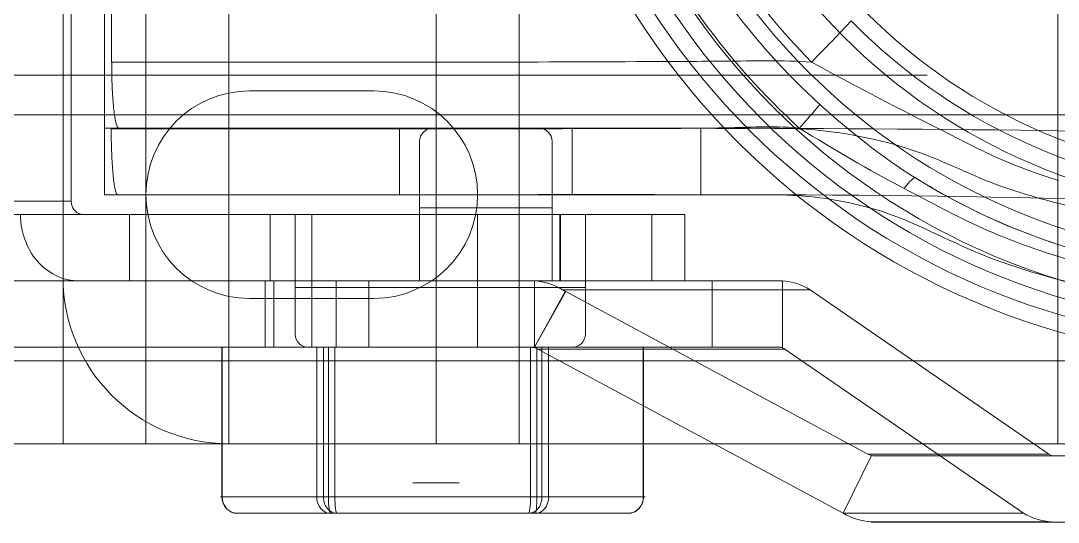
# Model space of a CAD drawing. Header units: inches. Extents: x -0.2 to 48, y -0.6 to 31.4.
# Drawn here: x 44.311 to 45.875, y -0.118 to 0.637 of the extents above; entities that cross this region are included whole.
import ezdxf

# ---------------------------------------------------------------- set-up
doc = ezdxf.new("R2010")
doc.units = ezdxf.units.IN
doc.header["$MEASUREMENT"] = 0
for name, color, linetype, true_color in [('1', 7, 'Continuous', 0xffffff), ('21', 7, 'Continuous', 0xffffff), ('46', 7, 'Continuous', 0xffffff)]:
    doc.layers.add(name, color=color, linetype=linetype, true_color=true_color)

# ---------------------------------------------------------------- blocks, each defined once
blk = doc.blocks.new('08ic1050_MODEL')
at = {"layer": '1', "color": 80, "linetype": 'Continuous', "lineweight": 18}
for p, q in [((47.875, 0.125, 0.125), (0.125, 0.125, 0.125)), ((47.875, 0.125, 1), (0.125, 0.125, 1)), ((48, 0, 1), (0, 0, 1)), ((48, 0), (0, 0))]:
    blk.add_line(p, q, dxfattribs=at)
blk = doc.blocks.new('08ic1051_am_MODEL')
at = {"layer": '21', "color": 2, "linetype": 'Continuous', "lineweight": 18}
blk.add_blockref('08ic1050_MODEL', (0, 0), dxfattribs=at)
blk.add_blockref('08ic1050_MODEL', (0, 0), dxfattribs=at)
blk = doc.blocks.new('cstr_plt_MODEL')
at = {"layer": '1', "color": 253, "linetype": 'Continuous', "lineweight": 18}
for p, q in [((-1.5625, 1.25, 0.1875), (1.5625, 1.25, 0.1875)), ((-1.5625, 1.25), (-1.5625, 1.25, 0.1875)), ((-1.5625, 1.25), (1.5625, 1.25)), ((-1.53125, 1.03125, 0.1875), (-1.34375, 1.03125, 0.1875)), ((-1.53125, 1.03125), (-1.34375, 1.03125)), ((-1.53125, 1.03125), (-1.53125, 1.03125, 0.1875)), ((-1.34375, 1.03125), (-1.34375, 1.03125, 0.1875)), ((-1.8125, -1, 0.1875), (-1.8125, 1, 0.1875)), ((-1.8125, 1, 0.1875), (-1.8125, 1)), ((-1.8125, -1), (-1.8125, 1)), ((-1.53125, 0.71875), (-1.53125, 0.71875, 0.1875)), ((-1.53125, 0.71875, 0.1875), (-1.34375, 0.71875, 0.1875)), ((-1.53125, 0.71875), (-1.34375, 0.71875)), ((-1.34375, 0.71875), (-1.34375, 0.71875, 0.1875))]:
    blk.add_line(p, q, dxfattribs=at)
at = {"layer": '1', "color": 253, "linetype": 'Continuous', "lineweight": 18, "extrusion": (0, 0, -1)}
blk.add_circle((0, 0, -0.1875), 0.61875, dxfattribs=at)
at = {"layer": '1', "color": 253, "linetype": 'Continuous', "lineweight": 18}
for centre, radius, start, end in [((-1.5625, 1, 0.1875), 0.25, 90, 180), ((-1.53125, 0.875, 0.1875), 0.15625, 90, 270), ((-1.53125, 0.875), 0.15625, 90, 270), ((-1.34375, 0.875, 0.1875), 0.15625, 270, 90), ((-1.34375, 0.875), 0.15625, 270, 90)]:
    blk.add_arc(centre, radius, start, end, dxfattribs=at)
at = {"layer": '1', "color": 253, "linetype": 'Continuous', "lineweight": 18, "extrusion": (0, 0, -1)}
blk.add_arc((1.5625, 1), 0.25, 0, 90, dxfattribs=at)
blk = doc.blocks.new('cstr_tp_rtnr_MODEL')
at = {"layer": '1', "color": 9, "linetype": 'Continuous', "lineweight": 18}
for centre, radius in [((0, 0, 0.025), 1.125), ((0, 0, 0.5625), 1.125), ((0, 0, 0.5625), 1.075), ((0, 0, 0.05), 1.05)]:
    blk.add_circle(centre, radius, dxfattribs=at)
at = {"layer": '1', "color": 9, "linetype": 'Continuous', "lineweight": 18, "extrusion": (0, 0, -1)}
for centre, radius in [((0, 0), 1.1), ((0, 0, -0.075), 1.075)]:
    blk.add_circle(centre, radius, dxfattribs=at)
blk = doc.blocks.new('brng_MODEL')
at = {"layer": '1', "color": 7, "linetype": 'Continuous', "lineweight": 18}
for centre, radius in [((0, 0, 0.05), 0.9), ((0, 0, 0.5), 0.85)]:
    blk.add_circle(centre, radius, dxfattribs=at)
at = {"layer": '1', "color": 7, "linetype": 'Continuous', "lineweight": 18, "extrusion": (0, 0, -1)}
for centre, radius in [((0, 0, -0.45), 0.9), ((0, 0), 0.85)]:
    blk.add_circle(centre, radius, dxfattribs=at)
blk = doc.blocks.new('wheel_MODEL')
at = {"layer": '1', "color": 80, "linetype": 'Continuous', "lineweight": 18, "extrusion": (0, -1, 0)}
for centre, radius in [((0, 0, -0.75), 1.15), ((0, 0, -0.75), 0.8559), ((0, 0, -0.75), 0.625), ((0, 0, -0.69), 0.7404)]:
    blk.add_circle(centre, radius, dxfattribs=at)
at = {"layer": '1', "color": 80, "linetype": 'Continuous', "lineweight": 18, "extrusion": (0, 1, 0)}
blk.add_circle((0, 0, 0.75), 0.1875, dxfattribs=at)
blk = doc.blocks.new('axel_MODEL')
at = {"layer": '1', "color": 9, "linetype": 'Continuous', "lineweight": 18}
for p, q in [((-0.2996, 0.5, 0.0035), (-0.1593, 0.5, 0.2679)), ((-0.1497, 0.5, -0.2562), (-0.2996, 0.5, 0.0035)), ((-0.1593, 0.5, 0.2679), (0.1394, 0.5, 0.2679)), ((0.1491, 0.5, -0.2562), (-0.1497, 0.5, -0.2562)), ((0.1394, 0.5, 0.2679), (0.2894, 0.5, 0.0082)), ((0.2894, 0.5, 0.0082), (0.1491, 0.5, -0.2562)), ((-0.18, 0.475, 0.2823), (-0.323, 0.475, 0.0128)), ((-0.323, 0.475, 0.0128), (-0.323, 0.25, 0.0128)), ((-0.3227, 0.475, -0.0066), (-0.1699, 0.475, -0.2712)), ((-0.3227, 0.25, -0.0066), (-0.3227, 0.475, -0.0066)), ((-0.18, 0.25, 0.2823), (-0.18, 0.475, 0.2823)), ((-0.1699, 0.475, -0.2712), (-0.1699, 0.25, -0.2712)), ((-0.1623, 0.475, 0.2929), (-0.1623, 0.25, 0.2929)), ((0.1423, 0.475, 0.2929), (-0.1623, 0.475, 0.2929)), ((-0.1526, 0.25, -0.2812), (-0.1526, 0.475, -0.2812)), ((-0.1526, 0.475, -0.2812), (0.1521, 0.475, -0.2812)), ((0.1423, 0.25, 0.2929), (0.1423, 0.475, 0.2929)), ((0.1521, 0.475, -0.2812), (0.1521, 0.25, -0.2812)), ((0.3124, 0.475, 0.0183), (0.1596, 0.475, 0.2829)), ((0.1596, 0.475, 0.2829), (0.1596, 0.25, 0.2829)), ((0.1697, 0.475, -0.2706), (0.3127, 0.475, -0.0011)), ((0.1697, 0.25, -0.2706), (0.1697, 0.475, -0.2706)), ((0.3124, 0.25, 0.0183), (0.3124, 0.475, 0.0183)), ((0.3127, 0.475, -0.0011), (0.3127, 0.25, -0.0011)), ((-0.18, 0.25, 0.2823), (-0.323, 0.25, 0.0128)), ((-0.3227, 0.25, -0.0066), (-0.1699, 0.25, -0.2712)), ((0.1423, 0.25, 0.2929), (-0.1623, 0.25, 0.2929)), ((-0.1526, 0.25, -0.2812), (0.1521, 0.25, -0.2812)), ((0.3124, 0.25, 0.0183), (0.1596, 0.25, 0.2829)), ((0.1697, 0.25, -0.2706), (0.3127, 0.25, -0.0011))]:
    blk.add_line(p, q, dxfattribs=at)
at = {"layer": '1', "color": 9, "linetype": 'Continuous', "lineweight": 18, "extrusion": (0, -1, 0)}
for centre, radius in [((0, 0, -0.5), 0.075), ((0, 0, -0.454), 0.035)]:
    blk.add_circle(centre, radius, dxfattribs=at)
at = {"layer": '1', "color": 9, "linetype": 'Continuous', "lineweight": 18, "extrusion": (0, 1, 0)}
blk.add_circle((0, 0, 0.25), 0.1875, dxfattribs=at)
at = {"layer": '1', "color": 9, "linetype": 'Continuous', "lineweight": 18, "extrusion": (0, -1, 0)}
for centre, start, end in [((-0.3053, 0.0034, -0.475), 152.0498, 210), ((-0.1623, 0.2729, -0.475), 90, 152.0498), ((-0.1526, -0.2612, -0.475), 210, 270), ((0.1423, 0.2729, -0.475), 30, 90), ((0.1521, -0.2612, -0.475), 270, 332.0498), ((0.2951, 0.0083, -0.475), 332.0498, 30), ((-0.3053, 0.0034, -0.25), 152.0498, 210), ((-0.1623, 0.2729, -0.25), 90, 152.0498), ((-0.1526, -0.2612, -0.25), 210, 270), ((0.1423, 0.2729, -0.25), 30, 90), ((0.1521, -0.2612, -0.25), 270, 332.0498), ((0.2951, 0.0083, -0.25), 332.0498, 30)]:
    blk.add_arc(centre, 0.02, start, end, dxfattribs=at)
at = {"layer": '1', "color": 9, "linetype": 'Continuous', "lineweight": 18, "extrusion": (0.36862, 0, 0.92958)}
blk.add_ellipse((-0.2996, 0.475, 0.0035), major_axis=(-0.0234, 0, 0.0093), ratio=0.993923, start_param=4.712389, end_param=6.283185, dxfattribs=at)
at = {"layer": '1', "color": 9, "linetype": 'Continuous', "lineweight": 18, "extrusion": (0.401634, 0, -0.9158)}
blk.add_ellipse((-0.2996, 0.475, 0.0035), major_axis=(-0.023, 0, -0.0101), ratio=0.993923, start_param=0, end_param=1.570796, dxfattribs=at)
at = {"layer": '1', "color": 9, "linetype": 'Continuous', "lineweight": 18, "extrusion": (-0.570848, 0, -0.821056)}
blk.add_ellipse((-0.1593, 0.475, 0.2679), major_axis=(-0.0207, 0, 0.0144), ratio=0.992843, start_param=0, end_param=1.570796, dxfattribs=at)
at = {"layer": '1', "color": 9, "linetype": 'Continuous', "lineweight": 18, "extrusion": (-0.59604, 0, 0.802955)}
blk.add_ellipse((-0.1497, 0.475, -0.2562), major_axis=(0.0202, 0, 0.015), ratio=0.993399, start_param=1.570796, end_param=3.141593, dxfattribs=at)
at = {"layer": '1', "color": 9, "linetype": 'Continuous', "lineweight": 18, "extrusion": (0.992843, 0, 0.11943)}
blk.add_ellipse((-0.1593, 0.475, 0.2679), major_axis=(-0.003, 0, 0.025), ratio=0.992843, start_param=4.712389, end_param=6.283185, dxfattribs=at)
at = {"layer": '1', "color": 9, "linetype": 'Continuous', "lineweight": 18, "extrusion": (0.993399, 0, -0.114708)}
blk.add_ellipse((-0.1497, 0.475, -0.2562), major_axis=(0.0029, 0, 0.025), ratio=0.993399, start_param=3.141593, end_param=4.712389, dxfattribs=at)
at = {"layer": '1', "color": 9, "linetype": 'Continuous', "lineweight": 18, "extrusion": (0.59604, 0, -0.802955)}
blk.add_ellipse((0.1394, 0.475, 0.2679), major_axis=(0.0202, 0, 0.015), ratio=0.993399, start_param=4.712389, end_param=6.283185, dxfattribs=at)
at = {"layer": '1', "color": 9, "linetype": 'Continuous', "lineweight": 18, "extrusion": (-0.993399, 0, 0.114708)}
blk.add_ellipse((0.1394, 0.475, 0.2679), major_axis=(0.0029, 0, 0.025), ratio=0.993399, start_param=0, end_param=1.570796, dxfattribs=at)
at = {"layer": '1', "color": 9, "linetype": 'Continuous', "lineweight": 18, "extrusion": (0.570848, 0, 0.821056)}
blk.add_ellipse((0.1491, 0.475, -0.2562), major_axis=(-0.0207, 0, 0.0144), ratio=0.992843, start_param=3.141593, end_param=4.712389, dxfattribs=at)
at = {"layer": '1', "color": 9, "linetype": 'Continuous', "lineweight": 18, "extrusion": (-0.992843, 0, -0.11943)}
blk.add_ellipse((0.1491, 0.475, -0.2562), major_axis=(-0.003, 0, 0.025), ratio=0.992843, start_param=1.570796, end_param=3.141593, dxfattribs=at)
at = {"layer": '1', "color": 9, "linetype": 'Continuous', "lineweight": 18, "extrusion": (-0.36862, 0, -0.92958)}
blk.add_ellipse((0.2894, 0.475, 0.0082), major_axis=(-0.0234, 0, 0.0093), ratio=0.993923, start_param=1.570796, end_param=3.141593, dxfattribs=at)
at = {"layer": '1', "color": 9, "linetype": 'Continuous', "lineweight": 18, "extrusion": (-0.401634, 0, 0.9158)}
blk.add_ellipse((0.2894, 0.475, 0.0082), major_axis=(-0.023, 0, -0.0101), ratio=0.993923, start_param=3.141593, end_param=4.712389, dxfattribs=at)
blk = doc.blocks.new('brk_lvr_MODEL')
at = {"layer": '1', "color": 253, "linetype": 'Continuous', "lineweight": 18}
for p, q in [((-0.4, 0, -0.34375), (-0.4, 0, 0.34375)), ((-0.4, 0, 0.34375), (-0.188195, 0, 0.476561)), ((-0.4, -0.000129, -0.34375), (-0.4, 0, -0.34375)), ((-0.188195, 0, -0.476561), (-0.4, 0, -0.34375)), ((-0.4, -0.000129, 0.34375), (-0.4, 0, 0.34375)), ((-0.188195, -0.1, 0.476561), (-0.188195, 0, 0.476561)), ((-0.188195, -0.1, -0.476561), (-0.188195, 0, -0.476561)), ((0.462836, -0.1, 0.438585), (0.462836, 0, 0.438585)), ((0.462836, 0, 0.438585), (0.536529, 0, 0.379406)), ((0.536529, -0.1, 0.379406), (0.536529, 0, 0.379406)), ((0.549051, 0, 0.375), (0.549051, -0.1, 0.375)), ((0.549051, 0, 0.375), (1.125, 0, 0.375)), ((-0.878372, -0.260718, 0.34375), (-0.45, -0.013397, 0.34375)), ((-0.45, -0.013397, -0.34375), (-0.454827, -0.016185, -0.34166)), ((-0.45, -0.013397, -0.34375), (-0.449936, -0.013509, -0.34375)), ((-0.45, -0.013397, 0.34375), (-0.45, -0.013397, -0.34375)), ((-0.45, -0.013397, 0.34375), (-0.449936, -0.013509, 0.34375)), ((-0.449936, -0.013509, -0.34375), (-0.449936, -0.013509, 0.34375)), ((-0.4, -0.1, -0.34375), (-0.4, -0.000129, -0.34375)), ((-0.4, -0.000129, 0.34375), (-0.4, -0.000129, -0.34375)), ((-0.4, -0.100731, 0.34375), (-0.4, -0.000129, 0.34375)), ((-0.454827, -0.016185, -0.34166), (-0.878372, -0.260718, -0.15826)), ((-0.454827, -0.016185, -0.34375), (-0.4, -0.1, -0.34375)), ((-0.454827, -0.016185, -0.34375), (-0.454827, -0.016185, -0.34166)), ((-0.4, -0.1, -0.34375), (-0.454827, -0.016185, -0.34166)), ((-0.833013, -0.35, 0.34375), (-0.404641, -0.102679, 0.34375)), ((-0.404641, -0.102679, -0.34174), (-0.833013, -0.35, -0.15625)), ((-0.404641, -0.102679, -0.34174), (-0.404641, -0.102679, 0.34375)), ((-0.4, -0.1, -0.34375), (-0.400555, -0.100894, -0.343402)), ((-0.188195, -0.1, -0.476561), (-0.394641, -0.1, -0.34711)), ((-0.394641, -0.1, 0.34711), (-0.188195, -0.1, 0.476561)), ((-0.394641, -0.1, 0.34711), (-0.394641, -0.1, -0.34711)), ((0.462836, -0.1, 0.438585), (0.536529, -0.1, 0.379406)), ((0.549051, -0.1, 0.375), (1.125, -0.1, 0.375)), ((-0.888372, -0.263397, -0.15625), (-1.633013, -0.263397, -0.15625)), ((-1.008013, -0.263397, 0.34375), (-0.888372, -0.263397, 0.34375)), ((-0.888372, -0.263397, 0.34375), (-0.888372, -0.263397, -0.15625)), ((-0.883378, -0.262764, -0.15625), (-0.833013, -0.35, -0.15625)), ((-0.878372, -0.260718, -0.15826), (-0.878372, -0.260718, 0.34375)), ((-0.833013, -0.35, -0.15625), (-0.833013, -0.35, 0.34375)), ((-0.883013, -0.363397, -0.15625), (-1.633013, -0.363397, -0.15625)), ((-1.008013, -0.363397, 0.34375), (-0.883013, -0.363397, 0.34375)), ((-0.883013, -0.363397, 0.34375), (-0.883013, -0.36305, 0.34375)), ((-0.883013, -0.36305, -0.15625), (-0.883013, -0.36305, 0.34375)), ((-0.883013, -0.363397, -0.15625), (-0.883013, -0.36305, -0.15625)), ((-0.883013, -0.363397, 0.34375), (-0.883013, -0.363397, -0.15625))]:
    blk.add_line(p, q, dxfattribs=at)
at = {"layer": '1', "color": 253, "linetype": 'Continuous', "lineweight": 18, "extrusion": (0, -1, 0)}
for centre in [(0, 0), (0, 0, 0.1)]:
    blk.add_circle(centre, 0.1875, dxfattribs=at)
at = {"layer": '1', "color": 253, "linetype": 'Continuous', "lineweight": 18, "extrusion": (0, 1, 0)}
for centre, radius, start, end in [((-0.110629, 0), 0.5625, 218.042126, 302.089502), ((-0.110629, 0), 0.5625, 57.910498, 128.766254), ((-0.110629, 0, -0.1), 0.5625, 57.910498, 128.766254), ((-0.110629, 0, -0.1), 0.5625, 218.042126, 302.089502), ((-0.549051, 0.395, -0.1), 0.02, 270, 308.766254)]:
    blk.add_arc(centre, radius, start, end, dxfattribs=at)
at = {"layer": '1', "color": 253, "linetype": 'Continuous', "lineweight": 18, "extrusion": (0, -1, 0)}
blk.add_arc((0.549051, 0.395), 0.02, 231.233746, 270, dxfattribs=at)
at = {"layer": '1', "color": 253, "linetype": 'Continuous', "lineweight": 18}
for centre, radius, start, end in [((-0.394426, -0.120804, -0.34375), 0.120804, 117.355233, 120), ((-0.394426, -0.120804, 0.34375), 0.120804, 92.644767, 117.355233), ((-0.394426, -0.120804, -0.34375), 0.120804, 92.644767, 117.355233), ((-0.888372, -0.243397, -0.15625), 0.02, 270, 284.457732), ((-0.892888, -0.222902, 0.34375), 0.140495, 274.030652, 295.224998), ((-0.892888, -0.222902, -0.15625), 0.140495, 274.030652, 295.224998)]:
    blk.add_arc(centre, radius, start, end, dxfattribs=at)
at = {"layer": '1', "color": 253, "linetype": 'Continuous', "lineweight": 18, "extrusion": (0, 0, -1)}
for centre, start, end in [((0.394641, -0.12, -0.34375), 60, 74.457732), ((0.888372, -0.243397, -0.34375), 240, 270)]:
    blk.add_arc(centre, 0.02, start, end, dxfattribs=at)
at = {"layer": '1', "color": 253, "linetype": 'Continuous', "lineweight": 18, "extrusion": (-0.304082, -0.175562, -0.936329)}
blk.add_ellipse((-0.394426, -0.120804, -0.34166), major_axis=(-0.104619, -0.060402, 0.045301), ratio=0.936329, start_param=1.57079633, end_param=1.61695622, dxfattribs=at)
at = {"layer": '1', "color": 253, "linetype": 'Continuous', "lineweight": 18, "extrusion": (0.304082, 0.175562, 0.936329)}
for centre, start_param, end_param in [((-0.394641, -0.12, -0.34174), 4.48896219, 4.71238898), ((-0.888372, -0.243397, -0.15826), 1.29953257, 1.57079633)]:
    blk.add_ellipse(centre, major_axis=(-0.017321, -0.01, 0.0075), ratio=0.936329, start_param=start_param, end_param=end_param, dxfattribs=at)
at = {"layer": '1', "color": 253, "linetype": 'Continuous', "lineweight": 18, "extrusion": (0.531243, 0, 0.847219)}
blk.add_ellipse((-0.394641, -0.12, -0.34711), major_axis=(-0.02, 0, 0.012541), ratio=0.847219, start_param=4.71238898, end_param=5.01256096, dxfattribs=at)
at = {"layer": '1', "color": 253, "linetype": 'Continuous', "lineweight": 18, "extrusion": (0.531243, 0, -0.847219)}
blk.add_ellipse((-0.394641, -0.12, 0.34711), major_axis=(0.02, 0, 0.012541), ratio=0.847219, start_param=4.44112523, end_param=4.71238898, dxfattribs=at)
blk = doc.blocks.new('brk_MODEL')
at = {"layer": '1', "color": 254, "linetype": 'Continuous', "lineweight": 18}
for p, q in [((0.205, 0.1, -0.6), (-0.1925, 0.1, -0.6)), ((0.205, 0.1, -0.5), (-0.1925, 0.1, -0.5)), ((-0.1925, 0.1, -0.6), (-0.1925, 0.1, -0.5)), ((0.0625, 0.1, 0.625), (-0.1875, 0.1, 0.625)), ((-0.1875, 0.1, 0.625), (-0.1875, 0, 0.625)), ((0.0625, 0.1, 0.625), (0.0625, 0, 0.625)), ((0.205, 0.1, -0.5), (0.205, 0.1, -0.6)), ((-0.2125, 0.08, -0.5), (-0.2125, 0.08, -0.6)), ((-0.2125, 0.08, -0.6), (-0.2125, 0, -0.6)), ((-0.2125, 0.08, -0.5), (-0.2125, 0.01, -0.5)), ((0.225, 0.08, -0.6), (0.225, 0.08, -0.5)), ((0.225, 0, -0.6), (0.225, 0.08, -0.6)), ((0.225, 0.01, -0.5), (0.225, 0.08, -0.5)), ((-0.5625, 0, 0.125), (-0.5625, 0, -0.4)), ((-0.5625, 0, -0.4), (-0.5625, -0.1, -0.4)), ((-0.5625, -0.1, 0.125), (-0.5625, 0, 0.125)), ((-0.25, 0, 1.25), (-0.5384, 0, 1.4927)), ((-0.4625, -0.1, -0.5), (-0.4625, 0, -0.5)), ((-0.4625, 0, -0.5), (-0.2125, 0, -0.5)), ((-0.25, -0.1, 1.25), (-0.25, 0, 1.25)), ((-0.025, 0, 1.25), (-0.25, 0, 1.25)), ((-0.2125, 0.01, -0.5), (0.225, 0.01, -0.5)), ((-0.2125, 0, -0.49), (-0.2125, 0, -0.5)), ((0.225, 0, -0.6), (-0.2125, 0, -0.6)), ((-0.2125, 0, -0.5), (-0.2125, -0.1, -0.5)), ((0.225, 0, -0.49), (-0.2125, 0, -0.49)), ((-0.1875, 0, 0.375), (-0.1875, 0)), ((0.0625, 0, 0.876), (-0.1875, 0, 0.876)), ((-0.1875, 0, 0.625), (0.0625, 0, 0.625)), ((-0.1875, -0.1, 0.876), (-0.1875, 0, 0.876)), ((-0.1875, -0.1, 0.875), (-0.1875, 0, 0.875)), ((-0.1875, -0.1, 0.375), (-0.1875, 0, 0.375)), ((-0.1875, -0.1), (-0.1875, 0)), ((0.0625, 0, 0.875), (-0.1875, 0, 0.875)), ((-0.1875, -0.1, 0.625), (-0.1875, 0, 0.625)), ((-0.1875, 0, 0.875), (-0.1875, 0, 0.625)), ((0.0625, 0, 0.625), (-0.1875, 0, 0.625)), ((-0.025, -0.1, 1.25), (-0.025, 0, 1.25)), ((-0.025, 0, 1.25), (0.175, 0, 1.25)), ((0.0625, -0.1, 0.875), (0.0625, 0, 0.875)), ((0.0625, -0.1, 0.876), (0.0625, 0, 0.876)), ((0.0625, -0.1, 0.625), (0.0625, 0, 0.625)), ((0.0625, 0, 0.625), (0.0625, 0, 0.875)), ((0.175, 0, 1.25), (0.175, -0.1, 1.25)), ((0.325, 0, 1.25), (0.175, 0, 1.25)), ((0.1863, -0.1, 0.3756), (0.1863, 0, 0.3756)), ((0.1875, 0, 0.0006), (0.1863, 0, 0.3756)), ((0.1875, -0.1, 0.0006), (0.1875, 0, 0.0006)), ((0.225, -0.1, -0.5), (0.225, 0, -0.5)), ((0.225, 0, -0.5), (0.375, 0, -0.5)), ((0.225, 0, -0.5), (0.225, 0, -0.49)), ((0.325, -0.1, 1.25), (0.325, 0, 1.25)), ((0.375, 0, -0.5), (0.375, 0, 1.2)), ((0.375, -0.1, -0.5), (0.375, 0, -0.5)), ((0.375, 0, 1.2), (0.375, -0.1, 1.2)), ((-0.5625, -0.1, 0.125), (-0.5625, -0.1, -0.4)), ((-0.25, -0.1, 1.25), (-0.5323, -0.1, 1.4876)), ((-0.4625, -0.1, -0.5), (-0.2125, -0.1, -0.5)), ((-0.025, -0.1, 1.25), (-0.25, -0.1, 1.25)), ((-0.2125, -0.1, -0.5), (0.225, -0.1, -0.5)), ((0.0625, -0.1, 0.875), (-0.1875, -0.1, 0.875)), ((-0.1875, -0.1, 0.875), (-0.1875, -0.1, 0.625)), ((0.0625, -0.1, 0.876), (-0.1875, -0.1, 0.876)), ((-0.1875, -0.1, 0.375), (-0.1875, -0.1)), ((-0.1875, -0.1, 0.625), (0.0625, -0.1, 0.625)), ((-0.025, -0.1, 1.24), (-0.025, -0.1, 1.25)), ((0.175, -0.1, 1.35), (-0.025, -0.1, 1.35)), ((-0.025, -0.21, 1.35), (-0.025, -0.1, 1.35)), ((0.175, -0.1, 1.24), (-0.025, -0.1, 1.24)), ((0.0625, -0.1, 0.625), (0.0625, -0.1, 0.875)), ((0.175, -0.1, 1.35), (0.175, -0.21, 1.35)), ((0.325, -0.1, 1.25), (0.175, -0.1, 1.25)), ((0.175, -0.1, 1.25), (0.175, -0.1, 1.24)), ((0.1875, -0.1, 0.0006), (0.1863, -0.1, 0.3756)), ((0.225, -0.1, -0.5), (0.375, -0.1, -0.5)), ((0.375, -0.1, -0.5), (0.375, -0.1, 1.2)), ((-0.55, -1.275, 1.5025), (-0.55, -0.12, 1.5025)), ((-0.025, -0.21, 1.25), (-0.025, -0.11, 1.25)), ((-0.025, -0.11, 1.25), (0.175, -0.11, 1.25)), ((0.175, -0.11, 1.25), (0.175, -0.21, 1.25)), ((-0.025, -0.21, 1.25), (-0.025, -0.21, 1.35)), ((0.175, -0.21, 1.35), (0.175, -0.21, 1.25)), ((-0.005, -0.23, 1.35), (-0.005, -0.23, 1.25)), ((0.155, -0.23, 1.35), (-0.005, -0.23, 1.35)), ((0.155, -0.23, 1.25), (-0.005, -0.23, 1.25)), ((0.155, -0.23, 1.25), (0.155, -0.23, 1.35))]:
    blk.add_line(p, q, dxfattribs=at)
at = {"layer": '1', "color": 254, "linetype": 'Continuous', "lineweight": 18, "extrusion": (0, 0, -1)}
for centre, start, end in [((0.1925, 0.08, 0.6), 0, 90), ((-0.205, 0.08, 0.6), 90, 180), ((0.005, -0.21, -1.25), 270, 0), ((-0.155, -0.21, -1.25), 180, 270)]:
    blk.add_arc(centre, 0.02, start, end, dxfattribs=at)
at = {"layer": '1', "color": 254, "linetype": 'Continuous', "lineweight": 18}
for centre, start, end in [((-0.1925, 0.08, -0.5), 90, 180), ((0.205, 0.08, -0.5), 0, 90), ((-0.005, -0.21, 1.35), 180, 270), ((0.155, -0.21, 1.35), 270, 0)]:
    blk.add_arc(centre, 0.02, start, end, dxfattribs=at)
at = {"layer": '1', "color": 254, "linetype": 'Continuous', "lineweight": 18, "extrusion": (-1, 0, 0)}
for centre, radius, start, end in [((0.265, 0.625, 0.1875), 0.365, 136.5547, 180), ((0.265, 0.625, -0.0625), 0.365, 136.5547, 180), ((0, -0.5, 0.2125), 0.1, 270, 0), ((0.1, 1.25, 0.025), 0.1, 90, 180), ((-0.01, -0.49, -0.225), 0.01, 270, 0), ((0.11, 1.24, -0.175), 0.01, 90, 180)]:
    blk.add_arc(centre, radius, start, end, dxfattribs=at)
at = {"layer": '1', "color": 254, "linetype": 'Continuous', "lineweight": 18, "extrusion": (0, 1, 0)}
for centre, radius, start, end in [((0.0128, -0.0185), 1.6, 44.8793, 70.8208), ((1.6861, 0.125), 1.1236, 118.6988, 180), ((0.4625, -0.4), 0.1, 270, 0), ((-0.325, 1.2), 0.05, 90, 180), ((1.6861, 0.125, -0.1), 1.1236, 119.553, 180), ((0, 0, -0.12), 1.6, 44.0486, 69.8945)]:
    blk.add_arc(centre, radius, start, end, dxfattribs=at)
at = {"layer": '1', "color": 254, "linetype": 'Continuous', "lineweight": 18, "extrusion": (1, 0, 0)}
for centre, radius, start, end in [((0.01, -0.49, -0.2125), 0.01, 180, 270), ((-0.1, 1.25, 0.175), 0.1, 0, 90), ((-0.365, 0.625, -0.1875), 0.365, 0, 43.4453), ((-0.365, 0.625, 0.0625), 0.365, 0, 43.4453), ((0, -0.5, 0.225), 0.1, 180, 270), ((-0.11, 1.24, -0.025), 0.01, 0, 90)]:
    blk.add_arc(centre, radius, start, end, dxfattribs=at)
at = {"layer": '1', "color": 254, "linetype": 'Continuous', "lineweight": 18, "extrusion": (0, -1, 0)}
for centre, radius, start, end in [((0, 0), 0.1875, 180, 0.1875), ((-0.0006, 0.375), 0.1869, 0.1875, 180), ((0, 0, 0.1), 1.58, 109.6891, 135.7566), ((-0.4625, -0.4, 0.1), 0.1, 180, 270), ((-0.0006, 0.375, 0.1), 0.1869, 0.1875, 180), ((0, 0, 0.1), 0.1875, 180, 0.1875), ((0.325, 1.2, 0.1), 0.05, 360, 90)]:
    blk.add_arc(centre, radius, start, end, dxfattribs=at)
at = {"layer": '1', "color": 254, "linetype": 'Continuous', "lineweight": 18, "extrusion": (0.643936, -2.76697e-15, 0.765079)}
blk.add_open_spline([(-0.5384, 0, 1.4927), (-0.5602, 0, 1.5111), (-0.5817, -0.0089, 1.5292), (-0.6152, -0.0443, 1.5574), (-0.6265, -0.0713, 1.5669), (-0.6265, -0.1, 1.5669)], degree=3, knots=[0, 0, 0, 0, 0.5, 0.5, 1, 1, 1, 1], dxfattribs=at)
at = {"layer": '1', "color": 254, "linetype": 'Continuous', "lineweight": 18, "extrusion": (0.643936, 3.33684e-14, 0.765079)}
blk.add_open_spline([(-0.55, -0.12, 1.5025), (-0.55, -0.118, 1.5025), (-0.5497, -0.1159, 1.5023), (-0.5487, -0.1121, 1.5014), (-0.5479, -0.1103, 1.5007), (-0.5459, -0.1071, 1.4991), (-0.5447, -0.1056, 1.4981), (-0.5419, -0.103, 1.4957), (-0.5402, -0.102, 1.4943), (-0.5365, -0.1004, 1.4911), (-0.5344, -0.1, 1.4894), (-0.5323, -0.1, 1.4876)], degree=3, knots=[0, 0, 0, 0, 0.179833, 0.179833, 0.359031, 0.359031, 0.547325, 0.547325, 0.759557, 0.759557, 1, 1, 1, 1], dxfattribs=at)
blk = doc.blocks.new('swvl_MODEL')
at = {"layer": '1', "color": 251, "linetype": 'Continuous', "lineweight": 18}
for p, q in [((-1.305, 0.875, -0.818), (-1.305, 0.775, -0.818)), ((-1.305, 0.875, -0.418), (-1.305, 0.775, -0.418)), ((-1.045, 0.875, -0.418), (-1.045, 0.775, -0.418)), ((-1.045, 0.875, -0.818), (-1.045, 0.775, -0.818))]:
    blk.add_line(p, q, dxfattribs=at)
blk.add_circle((0, 0, -0.1), 0.975, dxfattribs=at)
at = {"layer": '1', "color": 251, "linetype": 'Continuous', "lineweight": 18, "extrusion": (0, 0, -1)}
blk.add_arc((0, 0, 0.125), 1, 58.1659, 301.8341, dxfattribs=at)
at = {"layer": '1', "color": 251, "linetype": 'Continuous', "lineweight": 18, "extrusion": (-0.841311, -0.522328, 0.139176)}
blk.add_arc((-1.05, -0.1238, -0.0174), 0.05, 303.3539, 0, dxfattribs=at)
at = {"layer": '1', "color": 251, "linetype": 'Continuous', "lineweight": 18}
blk.add_arc((0, 0, -0.2), 0.875, 109.6517, 135.5159, dxfattribs=at)
at = {"layer": '1', "color": 251, "linetype": 'Continuous', "lineweight": 18, "extrusion": (-0.744595, -0.667252, -0.018789)}
blk.add_arc((-1.0455, -0.0994, 0.0089), 0.05, 269.8808, 340.1988, dxfattribs=at)
at = {"layer": '1', "color": 251, "linetype": 'Continuous', "lineweight": 18, "extrusion": (-0.711204, -0.702472, -0.02688)}
blk.add_arc((-0.962, -0.1504, 0.0187), 0.1, 270.364, 330.5407, dxfattribs=at)
at = {"layer": '1', "color": 251, "linetype": 'Continuous', "lineweight": 18}
for points, knots in [([(0.4204, 0.9213, -0.2806), (0.2501, 1.0066, -0.2795), (0.0592, 1.046, -0.2753), (-0.2233, 1.0261, -0.2647), (-0.3139, 1.0065, -0.2609), (-0.445, 0.9593, -0.2551), (-0.4871, 0.9381, -0.2532), (-0.5725, 0.8994, -0.251), (-0.6175, 0.8876, -0.2497), (-0.7065, 0.8739, -0.2494), (-0.7512, 0.8752, -0.2507), (-0.8403, 0.875, -0.2572), (-0.8848, 0.875, -0.2609), (-1.0184, 0.8749, -0.2714), (-1.1074, 0.875, -0.2788), (-1.3744, 0.875, -0.302), (-1.5524, 0.875, -0.3171), (-1.7301, 0.875, -0.3361)], [0, 0, 0, 0, 0.25, 0.25, 0.375, 0.375, 0.4375, 0.4375, 0.5, 0.5, 0.5625, 0.5625, 0.625, 0.625, 0.75, 0.75, 1, 1, 1, 1]), ([(-0.5443, 0.8656, -0.1664), (-0.5049, 0.8861, -0.1703), (-0.4658, 0.9079, -0.17), (-0.3844, 0.9439, -0.1723), (-0.3423, 0.9593, -0.1735), (-0.213, 0.9971, -0.1775), (-0.1252, 1.0103, -0.1805), (0.1431, 1.0155, -0.1892), (0.3212, 0.9714, -0.1953), (0.4787, 0.8845, -0.1983)], [0, 0, 0, 0, 0.125, 0.125, 0.25, 0.25, 0.5, 0.5, 1, 1, 1, 1]), ([(0.4947, 0.8691, -0.1757), (0.3378, 0.9584, -0.1704), (0.1594, 1.0034, -0.16), (-0.1099, 0.998, -0.1462), (-0.1977, 0.9843, -0.1417), (-0.3267, 0.9462, -0.1358), (-0.3691, 0.9305, -0.134), (-0.4505, 0.8939, -0.1306), (-0.49, 0.8728, -0.1315), (-0.5275, 0.8496, -0.125)], [0, 0, 0, 0, 0.5, 0.5, 0.75, 0.75, 0.875, 0.875, 1, 1, 1, 1]), ([(-1.7284, 0.775, -0.4358), (-1.4526, 0.775, -0.4062), (-1.1762, 0.7749, -0.3828), (-0.865, 0.775, -0.36), (-0.8305, 0.7751, -0.3574), (-0.7612, 0.7752, -0.3535), (-0.7264, 0.774, -0.3519), (-0.6239, 0.7815, -0.3491), (-0.557, 0.7958, -0.3505), (-0.4602, 0.8362, -0.3526), (-0.4284, 0.8518, -0.3543), (-0.363, 0.8745, -0.3575), (-0.3298, 0.884, -0.3591), (-0.2291, 0.9067, -0.3638), (-0.1601, 0.9138, -0.367), (-0.0892, 0.9127, -0.3697)], [0, 0, 0, 0, 0.5, 0.5, 0.5625, 0.5625, 0.625, 0.625, 0.75, 0.75, 0.8125, 0.8125, 0.875, 0.875, 1, 1, 1, 1]), ([(-1.75, 0.875, -0.3379), (-1.75, 0.875, -0.3266), (-1.75, 0.8731, -0.3152), (-1.75, 0.8656, -0.2939), (-1.75, 0.86, -0.2838), (-1.75, 0.8459, -0.2662), (-1.75, 0.8373, -0.2585), (-1.75, 0.8182, -0.2466), (-1.75, 0.8075, -0.2423), (-1.75, 0.7895, -0.2383), (-1.75, 0.7822, -0.2375), (-1.75, 0.775, -0.2375)], [0, 0, 0, 0, 0.215964, 0.215964, 0.431951, 0.431951, 0.647567, 0.647567, 0.862391, 0.862391, 1, 1, 1, 1]), ([(-1.75, 0.875, -1.775), (-1.75, 0.875, -1.8001), (-1.7481, 0.875, -1.8252), (-1.7424, 0.875, -1.8627), (-1.74, 0.875, -1.8752), (-1.7357, 0.875, -1.8939), (-1.7341, 0.875, -1.9001), (-1.7308, 0.875, -1.9125), (-1.7288, 0.875, -1.9193), (-1.7202, 0.875, -1.9466), (-1.7108, 0.875, -1.9704), (-1.693, 0.875, -2.0068), (-1.6865, 0.875, -2.019), (-1.6721, 0.875, -2.0433), (-1.6638, 0.875, -2.0559), (-1.6239, 0.875, -2.1115), (-1.5869, 0.875, -2.1483), (-1.5218, 0.875, -2.1955), (-1.4997, 0.875, -2.2089), (-1.4661, 0.875, -2.2261), (-1.4548, 0.875, -2.2313), (-1.4376, 0.875, -2.2385), (-1.4319, 0.875, -2.2408), (-1.4204, 0.875, -2.2451), (-1.4152, 0.875, -2.247), (-1.3577, 0.875, -2.2662), (-1.3066, 0.875, -2.2748), (-1.2043, 0.875, -2.2758), (-1.1537, 0.875, -2.2686), (-1.0761, 0.875, -2.2446), (-1.0513, 0.875, -2.2346), (-1.0038, 0.875, -2.211), (-0.9815, 0.875, -2.1977), (-0.9151, 0.875, -2.1503), (-0.8791, 0.875, -2.1136), (-0.8509, 0.875, -2.0762)], [0, 0, 0, 0, 0.0625, 0.0625, 0.09375, 0.09375, 0.109375, 0.109375, 0.125, 0.125, 0.1875, 0.1875, 0.21875, 0.21875, 0.25, 0.25, 0.375, 0.375, 0.4375, 0.4375, 0.46875, 0.46875, 0.484375, 0.484375, 0.5, 0.5, 0.625, 0.625, 0.75, 0.75, 0.8125, 0.8125, 0.875, 0.875, 1, 1, 1, 1]), ([(-1.7398, 0.776, -0.2366), (-1.7398, 0.7872, -0.2367), (-1.7396, 0.7985, -0.2387), (-1.7388, 0.8195, -0.2463), (-1.7383, 0.8296, -0.252), (-1.7369, 0.8469, -0.2661), (-1.7361, 0.8545, -0.2747), (-1.7342, 0.8661, -0.2937), (-1.7332, 0.8704, -0.3043), (-1.7316, 0.8741, -0.3212), (-1.731, 0.8748, -0.3272), (-1.7303, 0.875, -0.3342), (-1.7302, 0.875, -0.3352), (-1.7301, 0.875, -0.3361)], [0, 0, 0, 0, 0.216264, 0.216264, 0.432527, 0.432527, 0.648796, 0.648796, 0.865073, 0.865073, 0.981669, 0.981669, 1, 1, 1, 1]), ([(-1.25, 0.875, -1.5875), (-1.2995, 0.875, -1.5875), (-1.348, 0.875, -1.6078), (-1.4172, 0.875, -1.677), (-1.4375, 0.875, -1.726), (-1.4375, 0.875, -1.8238), (-1.4176, 0.875, -1.8725), (-1.3477, 0.875, -1.9425), (-1.299, 0.875, -1.9625), (-1.2011, 0.875, -1.9625), (-1.1522, 0.875, -1.9423), (-1.0829, 0.875, -1.8732), (-1.0626, 0.875, -1.8246), (-1.0624, 0.875, -1.7257), (-1.0827, 0.875, -1.6772), (-1.1519, 0.875, -1.6079), (-1.2005, 0.875, -1.5875), (-1.25, 0.875, -1.5875)], [0, 0, 0, 0, 0.125, 0.125, 0.25, 0.25, 0.375, 0.375, 0.5, 0.5, 0.625, 0.625, 0.75, 0.75, 0.875, 0.875, 1, 1, 1, 1]), ([(-1.045, 0.875, -0.818), (-1.0883, 0.875, -0.818), (-1.1317, 0.875, -0.818), (-1.2183, 0.875, -0.818), (-1.2617, 0.875, -0.818), (-1.305, 0.875, -0.818)], [0, 0, 0, 0, 0.5, 0.5, 1, 1, 1, 1]), ([(-0.3116, 0.8538, -0.2748), (-0.3447, 0.8435, -0.2731), (-0.377, 0.8315, -0.2715), (-0.4398, 0.8031, -0.2686), (-0.4701, 0.7865, -0.2681), (-0.5627, 0.7407, -0.2605), (-0.6228, 0.7081, -0.2489), (-0.684, 0.6756, -0.2508)], [0, 0, 0, 0, 0.25, 0.25, 0.5, 0.5, 1, 1, 1, 1]), ([(-1.75, 0.775, -0.2376), (-1.75, 0.775, -0.5074), (-1.75, 0.775, -0.7773), (-1.75, 0.775, -1.2898), (-1.75, 0.775, -1.5324), (-1.75, 0.775, -1.7751)], [0, 0, 0, 0, 0.526575, 0.526575, 1, 1, 1, 1]), ([(-1.7284, 0.775, -0.4358), (-1.7301, 0.775, -0.4193), (-1.7319, 0.775, -0.4029), (-1.7355, 0.775, -0.37), (-1.7373, 0.775, -0.3535), (-1.7399, 0.775, -0.3288), (-1.7408, 0.775, -0.3205), (-1.7426, 0.775, -0.3039), (-1.7435, 0.775, -0.2956), (-1.7462, 0.775, -0.2708), (-1.748, 0.775, -0.2542), (-1.7498, 0.775, -0.2377)], [0, 0, 0, 0, 0.249077, 0.249077, 0.498154, 0.498154, 0.623644, 0.623644, 0.749134, 0.749134, 1, 1, 1, 1]), ([(-1.74, 0.775, -0.2366), (-1.7399, 0.7752, -0.2366), (-1.7399, 0.7755, -0.2366), (-1.7398, 0.7758, -0.2366), (-1.7398, 0.7759, -0.2366), (-1.7398, 0.776, -0.2366)], [0, 0, 0, 0, 0.724018, 0.724018, 1, 1, 1, 1]), ([(-1.7398, 0.776, -0.2366), (-1.5672, 0.7758, -0.2181), (-1.3943, 0.776, -0.2034), (-1.135, 0.7758, -0.1808), (-1.0485, 0.7756, -0.1735), (-0.9188, 0.7752, -0.1632), (-0.8756, 0.7753, -0.1599), (-0.789, 0.774, -0.1532), (-0.7457, 0.7711, -0.1502), (-0.7024, 0.7746, -0.1496)], [0, 0, 0, 0, 0.5, 0.5, 0.75, 0.75, 0.875, 0.875, 1, 1, 1, 1]), ([(-1.7391, 0.6755, -0.3364), (-1.7391, 0.6867, -0.3364), (-1.7389, 0.698, -0.3384), (-1.7381, 0.7191, -0.3459), (-1.7375, 0.7292, -0.3515), (-1.736, 0.7466, -0.3655), (-1.7351, 0.7542, -0.374), (-1.733, 0.766, -0.393), (-1.7318, 0.7703, -0.4036), (-1.7299, 0.7742, -0.4214), (-1.7291, 0.775, -0.4286), (-1.7284, 0.775, -0.4358)], [0, 0, 0, 0, 0.215649, 0.215649, 0.431298, 0.431298, 0.646946, 0.646946, 0.862595, 0.862595, 1, 1, 1, 1]), ([(-1.25, 0.775, -1.5875), (-1.2995, 0.775, -1.5875), (-1.348, 0.775, -1.6078), (-1.4172, 0.775, -1.677), (-1.4375, 0.775, -1.726), (-1.4375, 0.775, -1.8238), (-1.4176, 0.775, -1.8725), (-1.3477, 0.775, -1.9425), (-1.299, 0.775, -1.9625), (-1.2011, 0.775, -1.9625), (-1.1522, 0.775, -1.9423), (-1.0829, 0.775, -1.8732), (-1.0626, 0.775, -1.8246), (-1.0624, 0.775, -1.7257), (-1.0827, 0.775, -1.6772), (-1.1519, 0.775, -1.6079), (-1.2005, 0.775, -1.5875), (-1.25, 0.775, -1.5875)], [0, 0, 0, 0, 0.125, 0.125, 0.25, 0.25, 0.375, 0.375, 0.5, 0.5, 0.625, 0.625, 0.75, 0.75, 0.875, 0.875, 1, 1, 1, 1]), ([(-1.045, 0.775, -0.818), (-1.0883, 0.775, -0.818), (-1.1317, 0.775, -0.818), (-1.2183, 0.775, -0.818), (-1.2617, 0.775, -0.818), (-1.305, 0.775, -0.818)], [0, 0, 0, 0, 0.5, 0.5, 1, 1, 1, 1]), ([(-1.0467, 0, -0.1744), (-1.0467, 0.1462, -0.1745), (-1.0161, 0.2915, -0.172), (-0.9272, 0.4912, -0.1652), (-0.8903, 0.5544, -0.1623), (-0.8052, 0.6712, -0.1557), (-0.7565, 0.7256, -0.151), (-0.7024, 0.7746, -0.1496)], [0, 0, 0, 0, 0.5, 0.5, 0.75, 0.75, 1, 1, 1, 1]), ([(-0.6714, 0.7391, -0.1165), (-0.7748, 0.6456, -0.1174), (-0.8577, 0.5321, -0.121), (-0.9706, 0.278, -0.124), (-1, 0.1394, -0.1249), (-1, 0, -0.1248)], [0, 0, 0, 0, 0.5, 0.5, 1, 1, 1, 1]), ([(-0.684, 0.6756, -0.2508), (-0.7274, 0.672, -0.2519), (-0.7717, 0.6738, -0.2538), (-0.8599, 0.6742, -0.2592), (-0.9039, 0.6745, -0.2625), (-1.0359, 0.675, -0.2725), (-1.1239, 0.6754, -0.2796), (-1.3877, 0.6758, -0.3023), (-1.5636, 0.6754, -0.3175), (-1.7391, 0.6755, -0.3364)], [0, 0, 0, 0, 0.125, 0.125, 0.25, 0.25, 0.5, 0.5, 1, 1, 1, 1]), ([(-0.684, 0.6756, -0.2508), (-0.7723, 0.5859, -0.2542), (-0.8433, 0.4806, -0.2605), (-0.9398, 0.2493, -0.2676), (-0.9645, 0.126, -0.2696), (-0.9644, 0, -0.2695)], [0, 0, 0, 0, 0.5, 0.5, 1, 1, 1, 1])]:
    blk.add_open_spline(points, degree=3, knots=knots, dxfattribs=at)
at = {"layer": '1', "color": 251, "linetype": 'Continuous', "lineweight": 18, "extrusion": (0.816138, -8.67572e-15, -0.577857)}
blk.add_open_spline([(0.4204, 0.9213, -0.2806), (-0.0029, 0.8826, -0.8785), (-0.427, 0.875, -1.4775), (-0.8509, 0.875, -2.0762)], degree=3, dxfattribs=at)
at = {"layer": '1', "color": 251, "linetype": 'Continuous', "lineweight": 18, "extrusion": (-1, -1.03419e-09, 2.53614e-14)}
blk.add_open_spline([(-1.75, 0.875, -0.3379), (-1.75, 0.875, -0.8169), (-1.75, 0.875, -1.296), (-1.75, 0.875, -1.775)], degree=3, dxfattribs=at)
at = {"layer": '1', "color": 251, "linetype": 'Continuous', "lineweight": 18}
for points, degree in [([(-1.7301, 0.875, -0.3361), (-1.7367, 0.875, -0.3367), (-1.7434, 0.875, -0.3373), (-1.75, 0.875, -0.3379)], 3), ([(-1.75, 0.875, -1.775), (-1.75, 0.775, -1.775)], 1), ([(-1.305, 0.875, -0.418), (-1.2183, 0.875, -0.418), (-1.1317, 0.875, -0.418), (-1.045, 0.875, -0.418)], 3), ([(-0.8509, 0.875, -2.0762), (-0.8509, 0.775, -2.0762)], 1), ([(-0.7024, 0.7746, -0.1496), (-0.6502, 0.807, -0.1485), (-0.5983, 0.8375, -0.1609), (-0.5443, 0.8656, -0.1664)], 3), ([(-0.5275, 0.8496, -0.125), (-0.579, 0.8176, -0.122), (-0.6263, 0.7798, -0.1161), (-0.6714, 0.7391, -0.1165)], 3), ([(-1.75, 0.775, -1.7751), (-1.7502, 0.775, -1.8792), (-1.683, 0.775, -2.0872), (-1.4194, 0.775, -2.2818), (-1.092, 0.775, -2.2842), (-0.9132, 0.775, -2.1595), (-0.8509, 0.775, -2.0762)], 3), ([(-1.305, 0.775, -0.418), (-1.2183, 0.775, -0.418), (-1.1317, 0.775, -0.418), (-1.045, 0.775, -0.418)], 3), ([(-1.7392, 0.6755, -0.3363), (-1.7393, 0.4511, -0.3351), (-1.7391, 0.2254, -0.3369), (-1.7391, 0, -0.3368)], 3)]:
    blk.add_open_spline(points, degree=degree, dxfattribs=at)
at = {"layer": '1', "color": 251, "linetype": 'Continuous', "lineweight": 18, "extrusion": (-1, 0, 0)}
blk.add_open_spline([(-1.305, 0.875, -0.818), (-1.305, 0.875, -0.6847), (-1.305, 0.875, -0.5513), (-1.305, 0.875, -0.418)], degree=3, dxfattribs=at)
at = {"layer": '1', "color": 251, "linetype": 'Continuous', "lineweight": 18, "extrusion": (-1, 3.67388e-11, 1.18068e-15)}
blk.add_open_spline([(-1.045, 0.875, -0.418), (-1.045, 0.875, -0.5513), (-1.045, 0.875, -0.6847), (-1.045, 0.875, -0.818)], degree=3, dxfattribs=at)
at = {"layer": '1', "color": 251, "linetype": 'Continuous', "lineweight": 18, "extrusion": (0.816138, 2.60632e-13, -0.577857)}
blk.add_open_spline([(0.3359, 0.7964, -0.4), (-0.0596, 0.7805, -0.9586), (-0.4553, 0.775, -1.5174), (-0.8509, 0.775, -2.0762)], degree=3, dxfattribs=at)
at = {"layer": '1', "color": 251, "linetype": 'Continuous', "lineweight": 18, "extrusion": (-3.64917e-12, -1, 3.39869e-11)}
blk.add_open_spline([(-1.74, 0.775, -0.2366), (-1.7433, 0.775, -0.237), (-1.7466, 0.775, -0.2373), (-1.7499, 0.775, -0.2377)], degree=3, dxfattribs=at)
at = {"layer": '1', "color": 251, "linetype": 'Continuous', "lineweight": 18, "extrusion": (0.999814, -5.44931e-05, -0.019297)}
blk.add_open_spline([(-1.7498, 0.775, -0.2377), (-1.7498, 0.5167, -0.2351), (-1.7498, 0.2583, -0.2375), (-1.7499, 0, -0.2374)], degree=3, dxfattribs=at)
at = {"layer": '1', "color": 251, "linetype": 'Continuous', "lineweight": 18, "extrusion": (-1, -1.60686e-09, -5.7317e-15)}
blk.add_open_spline([(-1.305, 0.775, -0.818), (-1.305, 0.775, -0.6847), (-1.305, 0.775, -0.5513), (-1.305, 0.775, -0.418)], degree=3, dxfattribs=at)
at = {"layer": '1', "color": 251, "linetype": 'Continuous', "lineweight": 18, "extrusion": (-1, 3.6768e-11, 1.18088e-15)}
blk.add_open_spline([(-1.045, 0.775, -0.418), (-1.045, 0.775, -0.5513), (-1.045, 0.775, -0.6847), (-1.045, 0.775, -0.818)], degree=3, dxfattribs=at)
blk = doc.blocks.new('cstr_assy')
at = {"layer": '1', "color": 2, "linetype": 'Continuous', "lineweight": 18, "extrusion": (0.543321, 0, 0.839525), "rotation": 90}
blk.add_blockref('brk_lvr_MODEL', (1.004822, -0.199771, -2.610357), dxfattribs=at)
blk.add_blockref('brk_lvr_MODEL', (1.004822, -0.199771, -2.610357), dxfattribs=at)
blk.add_blockref('brk_lvr_MODEL', (1.004822, -0.199771, -2.610357), dxfattribs=at)
blk.add_blockref('brk_lvr_MODEL', (1.004822, -0.199771, -2.610357), dxfattribs=at)
at = {"layer": '1', "color": 9, "linetype": 'Continuous', "lineweight": 18, "extrusion": (0, 0, -1), "rotation": 157.477326}
blk.add_blockref('cstr_tp_rtnr_MODEL', (0, 0), dxfattribs=at)
blk.add_blockref('cstr_tp_rtnr_MODEL', (0, 0), dxfattribs=at)
blk.add_blockref('cstr_tp_rtnr_MODEL', (0, 0), dxfattribs=at)
blk.add_blockref('cstr_tp_rtnr_MODEL', (0, 0), dxfattribs=at)
at = {"layer": '1', "color": 2, "linetype": 'Continuous', "lineweight": 18}
for name, p in [('axel_MODEL', (-1.25, 0.854822, -2.3)), ('axel_MODEL', (-1.25, 0.854822, -2.3)), ('axel_MODEL', (-1.25, 0.854822, -2.3)), ('axel_MODEL', (-1.25, 0.854822, -2.3)), ('cstr_plt_MODEL', (0, 0)), ('cstr_plt_MODEL', (0, 0)), ('cstr_plt_MODEL', (0, 0)), ('cstr_plt_MODEL', (0, 0)), ('brk_MODEL', (-1.25, 1.004822, -2.305)), ('brk_MODEL', (-1.25, 1.004822, -2.305)), ('brk_MODEL', (-1.25, 1.004822, -2.305)), ('brk_MODEL', (-1.25, 1.004822, -2.305)), ('brng_MODEL', (0, 0, -0.625)), ('brng_MODEL', (0, 0, -0.625)), ('brng_MODEL', (0, 0, -0.625)), ('brng_MODEL', (0, 0, -0.625)), ('wheel_MODEL', (-1.25, 0.004822, -2.3)), ('wheel_MODEL', (-1.25, 0.004822, -2.3)), ('wheel_MODEL', (-1.25, 0.004822, -2.3)), ('wheel_MODEL', (-1.25, 0.004822, -2.3))]:
    blk.add_blockref(name, p, dxfattribs=at)
at = {"layer": '46', "color": 2, "linetype": 'Continuous', "lineweight": 18}
blk.add_blockref('swvl_MODEL', (0, 0, -0.525), dxfattribs=at)
blk.add_blockref('swvl_MODEL', (0, 0, -0.525), dxfattribs=at)
blk.add_blockref('swvl_MODEL', (0, 0, -0.525), dxfattribs=at)
blk.add_blockref('swvl_MODEL', (0, 0, -0.525), dxfattribs=at)
blk = doc.blocks.new('08ic1053_MODEL')
at = {"layer": '1', "color": 252, "linetype": 'Continuous', "lineweight": 18}
for p, q in [((0, 0), (48, 0)), ((48, 0, 0.08), (0, 0, 0.08))]:
    blk.add_line(p, q, dxfattribs=at)
blk = doc.blocks.new('08ic1050_am_MODEL')
at = {"layer": '21', "color": 2, "linetype": 'Continuous', "lineweight": 18}
for p in [(0, 0), (0, 0, 27.375)]:
    blk.add_blockref('08ic1051_am_MODEL', p, dxfattribs=at)
at = {"layer": '21', "color": 2, "linetype": 'Continuous', "lineweight": 18, "extrusion": (0, 0, -1)}
blk.add_blockref('08ic1053_MODEL', (-48, 0), dxfattribs=at)
at = {"layer": '21', "color": 2, "linetype": 'Continuous', "lineweight": 18, "extrusion": (0, 0, -1), "rotation": 180}
blk.add_blockref('cstr_assy', (-46.1875, 1.25, -28.5625), dxfattribs=at)
blk = doc.blocks.new('08ic1004_MODEL')
at = {"layer": '21', "color": 80, "linetype": 'Continuous', "lineweight": 18}
for p, q in [((0, 0.125, 0.125), (0, 1.5, 0.125)), ((0, 1.5), (0, 0)), ((0, 1.5, 0.125), (0, 1.5)), ((30, 1.5), (0, 1.5)), ((30, 1.5, 0.125), (0, 1.5, 0.125)), ((0, 0, 1.5), (0, 0.125, 1.5)), ((30, 0.125, 0.125), (0, 0.125, 0.125)), ((0, 0.125, 1.5), (0, 0.125, 0.125)), ((30, 0.125, 1.5), (0, 0.125, 1.5))]:
    blk.add_line(p, q, dxfattribs=at)
blk = doc.blocks.new('08ic1005_MODEL')
at = {"layer": '1', "color": 80, "linetype": 'Continuous', "lineweight": 18}
for p, q in [((1.5, 1.5), (0, 1.5)), ((1.5, 1.5, 0.125), (0, 1.5, 0.125)), ((0, 1.5, 0.125), (0, 1.5)), ((0, 1.5), (0, 0)), ((0, 0.125, 0.125), (0, 1.5, 0.125)), ((1.5, 0.125, 0.125), (0, 0.125, 0.125)), ((0, 0.125, 1.5), (0, 0.125, 0.125)), ((1.5, 0.125, 1.5), (0, 0.125, 1.5)), ((0, 0, 1.5), (0, 0.125, 1.5)), ((1.5, 0, 1.5), (0, 0, 1.5)), ((1.5, 0), (0, 0)), ((0, 0), (0, 0, 1.5))]:
    blk.add_line(p, q, dxfattribs=at)
blk = doc.blocks.new('08ic1002_am_MODEL')
at = {"layer": '1', "color": 2, "linetype": 'Continuous', "lineweight": 18}
blk.add_blockref('08ic1004_MODEL', (0, 0), dxfattribs=at)
blk.add_blockref('08ic1004_MODEL', (0, 0), dxfattribs=at)
at = {"layer": '21', "color": 2, "linetype": 'Continuous', "lineweight": 18, "extrusion": (0, 0, -1), "rotation": 180}
blk.add_blockref('08ic1005_MODEL', (0, 1.625, -1.5), dxfattribs=at)
blk.add_blockref('08ic1005_MODEL', (0, 1.625, -1.5), dxfattribs=at)
blk = doc.blocks.new('08ic1011_MODEL')
at = {"layer": '1', "color": 252, "linetype": 'Continuous', "lineweight": 18}
for p, q in [((0, 0.4375, 0.75), (0, 0.5625, 0.75)), ((0, 0.5625), (0, 0)), ((25, 0.5625, 0.75), (0, 0.5625, 0.75)), ((25, 0.5625), (0, 0.5625)), ((0, 0.5625, 0.75), (0, 0.5625)), ((25, 0.5625, 0.75), (25, 0.5625)), ((25, 0.4375, 0.75), (25, 0.5625, 0.75)), ((25, 0.5625), (25, 0)), ((0, 0.125, 0.125), (0, 0.4375, 0.125)), ((25, 0.4375, 0.125), (0, 0.4375, 0.125)), ((25, 0.4375, 0.75), (0, 0.4375, 0.75)), ((0, 0.4375, 0.125), (0, 0.4375, 0.75)), ((25, 0.125, 0.125), (25, 0.4375, 0.125)), ((25, 0.4375, 0.125), (25, 0.4375, 0.75)), ((25, 0.125, 0.75), (0, 0.125, 0.75)), ((0, 0, 0.75), (0, 0.125, 0.75)), ((0, 0.125, 0.75), (0, 0.125, 0.125)), ((25, 0.125, 0.125), (0, 0.125, 0.125)), ((25, 0, 0.75), (25, 0.125, 0.75)), ((25, 0.125, 0.75), (25, 0.125, 0.125)), ((25, 0, 0.75), (0, 0, 0.75)), ((25, 0), (0, 0)), ((0, 0), (0, 0, 0.75)), ((25, 0), (25, 0, 0.75))]:
    blk.add_line(p, q, dxfattribs=at)
blk = doc.blocks.new('08ic1013_MODEL')
at = {"layer": '1', "color": 80, "linetype": 'Continuous', "lineweight": 18}
for p, q in [((0.125, 1, 0.5), (0, 1, 0.5)), ((0, 1, 15), (0, 0, 15)), ((0, 1, 15), (0, 1, 0.5)), ((0.125, 1, 15), (0, 1, 15)), ((0.125, 0.125, 15), (0.125, 1, 15)), ((0.125, 1, 15), (0.125, 1, 0.5)), ((0, 0.5), (0.125, 0.5)), ((0, 0.5), (0, 0)), ((0.125, 0.125), (0.125, 0.5)), ((1, 0.125), (0.125, 0.125)), ((1, 0.125, 15), (0.125, 0.125, 15)), ((0.125, 0.125, 15), (0.125, 0.125)), ((1, 0), (1, 0.125)), ((1, 0, 15), (1, 0.125, 15)), ((1, 0.125, 15), (1, 0.125)), ((0, 0, 15), (1, 0, 15)), ((0, 0, 15), (0, 0)), ((0, 0), (1, 0)), ((1, 0, 15), (1, 0))]:
    blk.add_line(p, q, dxfattribs=at)
at = {"layer": '1', "color": 80, "linetype": 'Continuous', "lineweight": 18, "extrusion": (-1, 1.96005e-15, 0)}
blk.add_arc((-0.5, 0.5), 0.5, 180, 270, dxfattribs=at)
at = {"layer": '1', "color": 80, "linetype": 'Continuous', "lineweight": 18, "extrusion": (1, -1.16104e-15, 0)}
blk.add_arc((0.5, 0.5, 0.125), 0.5, 270, 0, dxfattribs=at)

msp = doc.modelspace()

# ---------------------------------------------------------------- block references
at = {"layer": '21', "color": 2, "linetype": 'Continuous', "lineweight": 18}
msp.add_blockref('08ic1050_am_MODEL', (0, 0), dxfattribs=at)
for name, p, rotation in [('08ic1002_am_MODEL', (46, 0, -1.58), 90), ('08ic1011_MODEL', (44.5, 25, -16.58), 270)]:
    msp.add_blockref(name, p, dxfattribs=dict(at, rotation=rotation))
at = {"layer": '21', "color": 2, "linetype": 'Continuous', "lineweight": 18, "extrusion": (0, 0, -1), "rotation": 90}
msp.add_blockref('08ic1011_MODEL', (-44.5, 0, 1.58), dxfattribs=at)
at = {"layer": '21', "color": 252, "linetype": 'Continuous', "lineweight": 18, "extrusion": (0, 0, -1), "rotation": 270}
msp.add_blockref('08ic1013_MODEL', (-44.5, 1, 1.58), dxfattribs=at)

doc.saveas('drawing.dxf')
